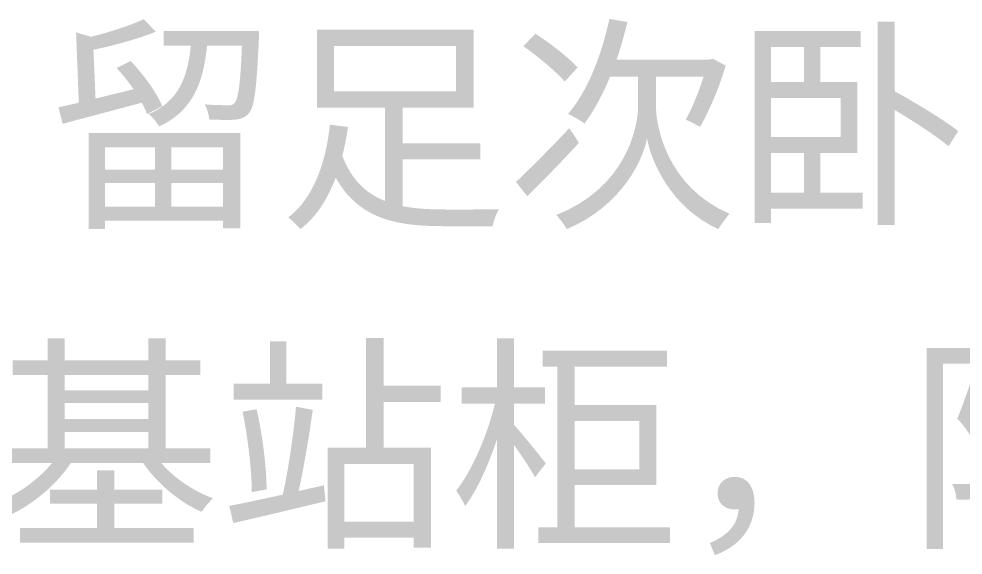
# Model space of a CAD drawing. Header units: millimetres. Extents: x -4600 to 229000, y -4300 to 19460.
# Drawn here: x 100995 to 102176, y 12164 to 12835 of the extents above; entities that cross this region are included whole.
import ezdxf

# ---------------------------------------------------------------- set-up
doc = ezdxf.new("R2010")
doc.units = ezdxf.units.MM
doc.header["$LTSCALE"] = 100
doc.layers.add('A-NOTE', color=7, linetype='Continuous', lineweight=18)

# ---------------------------------------------------------------- blocks, each defined once
blk = doc.blocks.new('A03_SHEET')
at = {"layer": 'A-NOTE'}
h = blk.add_hatch(color=256, dxfattribs=at)
edge = h.paths.add_edge_path()
edge.add_spline(control_points=[(21117.4, 12773.5), (21124.8, 12765.8), (21132, 12756.6), (21138.6, 12747.1)], knot_values=[0, 0, 0, 0, 1, 1, 1, 1], degree=3, periodic=0)
edge.add_line((21138.6, 12747.1), (21091, 12735.4))
edge.add_line((21091, 12735.4), (21088.4, 12796.4))
edge.add_spline(control_points=[(21088.4, 12796.4), (21115.1, 12802.1), (21144.6, 12810.2), (21166.4, 12819)], knot_values=[0, 0, 0, 0, 1, 1, 1, 1], degree=3, periodic=0)
edge.add_line((21166.4, 12819), (21151.2, 12834.8))
edge.add_spline(control_points=[(21151.2, 12834.8), (21135.7, 12827.1), (21109.6, 12818.8), (21085.3, 12812.7)], knot_values=[0, 0, 0, 0, 1, 1, 1, 1], degree=3, periodic=0)
edge.add_line((21085.3, 12812.7), (21066.7, 12818.2))
edge.add_line((21066.7, 12818.2), (21070.1, 12730.2))
edge.add_line((21070.1, 12730.2), (21044.6, 12724.5))
edge.add_line((21044.6, 12724.5), (21050, 12703.9))
edge.add_line((21050, 12703.9), (21148.9, 12730.2))
edge.add_spline(control_points=[(21148.9, 12730.2), (21151.7, 12725.1), (21154, 12720.2), (21155.5, 12715.9)], knot_values=[0, 0, 0, 0, 1, 1, 1, 1], degree=3, periodic=0)
edge.add_line((21155.5, 12715.9), (21174.4, 12725.9))
edge.add_spline(control_points=[(21174.4, 12725.9), (21167.8, 12742.5), (21150.9, 12765.8), (21134.8, 12782.4)], knot_values=[0, 0, 0, 0, 1, 1, 1, 1], degree=3, periodic=0)
edge.add_line((21134.8, 12782.4), (21117.4, 12773.5))
h = blk.add_hatch(color=256, dxfattribs=at)
edge = h.paths.add_edge_path()
edge.add_spline(control_points=[(21733.6, 12835.1), (21723.6, 12789.2), (21706.1, 12744.3), (21681.8, 12716.2)], knot_values=[0, 0, 0, 0, 1, 1, 1, 1], degree=3, periodic=0)
edge.add_spline(control_points=[(21681.8, 12716.2), (21687.5, 12713.6), (21697.8, 12707.6), (21702.4, 12704.2)], knot_values=[0, 0, 0, 0, 1, 1, 1, 1], degree=3, periodic=0)
edge.add_spline(control_points=[(21702.4, 12704.2), (21714.4, 12720.2), (21725, 12740.3), (21734.5, 12762.9)], knot_values=[0, 0, 0, 0, 1, 1, 1, 1], degree=3, periodic=0)
edge.add_line((21734.5, 12762.9), (21769.4, 12762.9))
edge.add_line((21769.4, 12762.9), (21769.4, 12726.2))
edge.add_spline(control_points=[(21769.4, 12726.2), (21769.4, 12699.3), (21754.5, 12624.2), (21667.1, 12589.8)], knot_values=[0, 0, 0, 0, 1, 1, 1, 1], degree=3, periodic=0)
edge.add_spline(control_points=[(21667.1, 12589.8), (21671.2, 12585.5), (21677.7, 12577), (21680.3, 12572.1)], knot_values=[0, 0, 0, 0, 1, 1, 1, 1], degree=3, periodic=0)
edge.add_spline(control_points=[(21680.3, 12572.1), (21749.4, 12601.3), (21775.7, 12658.9), (21780.6, 12685.8)], knot_values=[0, 0, 0, 0, 1, 1, 1, 1], degree=3, periodic=0)
edge.add_spline(control_points=[(21780.6, 12685.8), (21784.9, 12659.2), (21809.2, 12599.6), (21869.7, 12572.1)], knot_values=[0, 0, 0, 0, 1, 1, 1, 1], degree=3, periodic=0)
edge.add_spline(control_points=[(21869.7, 12572.1), (21872.9, 12577.2), (21879.4, 12586.1), (21883.7, 12591.3)], knot_values=[0, 0, 0, 0, 1, 1, 1, 1], degree=3, periodic=0)
edge.add_spline(control_points=[(21883.7, 12591.3), (21805.5, 12625.1), (21791.5, 12701), (21791.8, 12726.2)], knot_values=[0, 0, 0, 0, 1, 1, 1, 1], degree=3, periodic=0)
edge.add_line((21791.8, 12726.2), (21791.8, 12762.9))
edge.add_line((21791.8, 12762.9), (21851.4, 12762.9))
edge.add_spline(control_points=[(21851.4, 12762.9), (21845.3, 12743.7), (21836.5, 12722.5), (21829, 12709)], knot_values=[0, 0, 0, 0, 1, 1, 1, 1], degree=3, periodic=0)
edge.add_spline(control_points=[(21829, 12709), (21834.2, 12707), (21842.5, 12702.4), (21847.1, 12700.1)], knot_values=[0, 0, 0, 0, 1, 1, 1, 1], degree=3, periodic=0)
edge.add_spline(control_points=[(21847.1, 12700.1), (21857.7, 12719.3), (21871.1, 12749.1), (21878.9, 12776.6)], knot_values=[0, 0, 0, 0, 1, 1, 1, 1], degree=3, periodic=0)
edge.add_line((21878.9, 12776.6), (21863.1, 12785.2))
edge.add_line((21863.1, 12785.2), (21858.8, 12784.1))
edge.add_line((21858.8, 12784.1), (21742.5, 12784.1))
edge.add_spline(control_points=[(21742.5, 12784.1), (21747.7, 12799), (21752.2, 12815), (21756, 12831.1)], knot_values=[0, 0, 0, 0, 1, 1, 1, 1], degree=3, periodic=0)
edge.add_line((21756, 12831.1), (21733.6, 12835.1))
h = blk.add_hatch(color=256, dxfattribs=at)
edge = h.paths.add_edge_path()
edge.add_line((22069.1, 12831.6), (22069.1, 12577.2))
edge.add_line((22069.1, 12577.2), (22090.3, 12577.2))
edge.add_line((22090.3, 12577.2), (22090.3, 12721.1))
edge.add_spline(control_points=[(22090.3, 12721.1), (22115.5, 12706.2), (22142.7, 12688.1), (22157.6, 12675.8)], knot_values=[0, 0, 0, 0, 1, 1, 1, 1], degree=3, periodic=0)
edge.add_line((22157.6, 12675.8), (22169.7, 12694.7))
edge.add_spline(control_points=[(22169.7, 12694.7), (22152.2, 12708.5), (22117.8, 12729.4), (22090.3, 12744.5)], knot_values=[0, 0, 0, 0, 1, 1, 1, 1], degree=3, periodic=0)
edge.add_line((22090.3, 12744.5), (22090.3, 12831.6))
edge.add_line((22090.3, 12831.6), (22069.1, 12831.6))
h = blk.add_hatch(color=256, dxfattribs=at)
edge = h.paths.add_edge_path()
edge.add_line((21176.4, 12819.9), (21176.4, 12801.6))
edge.add_line((21176.4, 12801.6), (21210.2, 12801.6))
edge.add_spline(control_points=[(21210.2, 12801.6), (21206.2, 12762.6), (21195.6, 12732.5), (21157.5, 12715.9)], knot_values=[0, 0, 0, 0, 1, 1, 1, 1], degree=3, periodic=0)
edge.add_spline(control_points=[(21157.5, 12715.9), (21162.1, 12712.5), (21167.8, 12705.3), (21170.4, 12700.4)], knot_values=[0, 0, 0, 0, 1, 1, 1, 1], degree=3, periodic=0)
edge.add_spline(control_points=[(21170.4, 12700.4), (21213.3, 12720.5), (21225.7, 12755.4), (21230.5, 12801.6)], knot_values=[0, 0, 0, 0, 1, 1, 1, 1], degree=3, periodic=0)
edge.add_line((21230.5, 12801.6), (21274.1, 12801.6))
edge.add_spline(control_points=[(21274.1, 12801.6), (21272.1, 12753.1), (21269.5, 12734.8), (21264.9, 12729.9)], knot_values=[0, 0, 0, 0, 1, 1, 1, 1], degree=3, periodic=0)
edge.add_spline(control_points=[(21264.9, 12729.9), (21262.9, 12727.4), (21260.3, 12726.8), (21256, 12727.1)], knot_values=[0, 0, 0, 0, 1, 1, 1, 1], degree=3, periodic=0)
edge.add_spline(control_points=[(21256, 12727.1), (21251.4, 12727.1), (21240, 12727.1), (21227.4, 12728.2)], knot_values=[0, 0, 0, 0, 1, 1, 1, 1], degree=3, periodic=0)
edge.add_spline(control_points=[(21227.4, 12728.2), (21230.5, 12723.1), (21232.8, 12715.3), (21233.1, 12709.3)], knot_values=[0, 0, 0, 0, 1, 1, 1, 1], degree=3, periodic=0)
edge.add_spline(control_points=[(21233.1, 12709.3), (21246, 12708.7), (21258.6, 12708.5), (21265.5, 12709)], knot_values=[0, 0, 0, 0, 1, 1, 1, 1], degree=3, periodic=0)
edge.add_spline(control_points=[(21265.5, 12709), (21273.2, 12709.9), (21278.1, 12711.9), (21283, 12717.3)], knot_values=[0, 0, 0, 0, 1, 1, 1, 1], degree=3, periodic=0)
edge.add_spline(control_points=[(21283, 12717.3), (21289.8, 12725.4), (21292.4, 12748.3), (21295.3, 12810.7)], knot_values=[0, 0, 0, 0, 1, 1, 1, 1], degree=3, periodic=0)
edge.add_spline(control_points=[(21295.3, 12810.7), (21295.6, 12813.6), (21295.6, 12819.9), (21295.6, 12819.9)], knot_values=[0, 0, 0, 0, 1, 1, 1, 1], degree=3, periodic=0)
edge.add_line((21295.6, 12819.9), (21176.4, 12819.9))
h = blk.add_hatch(color=256, dxfattribs=at)
edge = h.paths.add_edge_path()
edge.add_spline(control_points=[(21384.1, 12702.7), (21379.8, 12661.2), (21366, 12612.5), (21332, 12586.7)], knot_values=[0, 0, 0, 0, 1, 1, 1, 1], degree=3, periodic=0)
edge.add_spline(control_points=[(21332, 12586.7), (21336.5, 12583.3), (21343.7, 12576.4), (21347.1, 12572.1)], knot_values=[0, 0, 0, 0, 1, 1, 1, 1], degree=3, periodic=0)
edge.add_spline(control_points=[(21347.1, 12572.1), (21367.8, 12587.8), (21381.8, 12611), (21391.3, 12636.5)], knot_values=[0, 0, 0, 0, 1, 1, 1, 1], degree=3, periodic=0)
edge.add_spline(control_points=[(21391.3, 12636.5), (21418.8, 12587), (21463.2, 12575.8), (21524.2, 12575.8)], knot_values=[0, 0, 0, 0, 1, 1, 1, 1], degree=3, periodic=0)
edge.add_line((21524.2, 12575.8), (21587.5, 12575.8))
edge.add_spline(control_points=[(21587.5, 12575.8), (21588.6, 12581.8), (21592.1, 12591.8), (21595.5, 12597)], knot_values=[0, 0, 0, 0, 1, 1, 1, 1], degree=3, periodic=0)
edge.add_spline(control_points=[(21595.5, 12597), (21582.9, 12596.7), (21534.2, 12596.4), (21525, 12596.7)], knot_values=[0, 0, 0, 0, 1, 1, 1, 1], degree=3, periodic=0)
edge.add_spline(control_points=[(21525, 12596.7), (21507, 12596.7), (21490.4, 12597.9), (21475.2, 12600.7)], knot_values=[0, 0, 0, 0, 1, 1, 1, 1], degree=3, periodic=0)
edge.add_line((21475.2, 12600.7), (21475.2, 12659.2))
edge.add_line((21475.2, 12659.2), (21572, 12659.2))
edge.add_line((21572, 12659.2), (21572, 12679.5))
edge.add_line((21572, 12679.5), (21475.2, 12679.5))
edge.add_line((21475.2, 12679.5), (21475.2, 12724.2))
edge.add_line((21475.2, 12724.2), (21564, 12724.2))
edge.add_line((21564, 12724.2), (21564, 12821.6))
edge.add_line((21564, 12821.6), (21367.8, 12821.6))
edge.add_line((21367.8, 12821.6), (21367.8, 12724.2))
edge.add_line((21367.8, 12724.2), (21453.1, 12724.2))
edge.add_line((21453.1, 12724.2), (21453.1, 12607.3))
edge.add_spline(control_points=[(21453.1, 12607.3), (21429.4, 12616.5), (21411, 12633.7), (21399.6, 12663.8)], knot_values=[0, 0, 0, 0, 1, 1, 1, 1], degree=3, periodic=0)
edge.add_spline(control_points=[(21399.6, 12663.8), (21402.7, 12675.8), (21405, 12688.1), (21406.7, 12699.9)], knot_values=[0, 0, 0, 0, 1, 1, 1, 1], degree=3, periodic=0)
edge.add_line((21406.7, 12699.9), (21384.1, 12702.7))
h.paths.add_polyline_path([(21389, 12801), (21541.7, 12801), (21541.7, 12744.5), (21389, 12744.5), (21389, 12801)], flags=0)
h = blk.add_hatch(color=256, dxfattribs=at)
edge = h.paths.add_edge_path()
edge.add_spline(control_points=[(21625.9, 12801), (21644.2, 12788.1), (21666.9, 12769.2), (21677.7, 12756.6)], knot_values=[0, 0, 0, 0, 1, 1, 1, 1], degree=3, periodic=0)
edge.add_line((21677.7, 12756.6), (21693.8, 12774.3))
edge.add_spline(control_points=[(21693.8, 12774.3), (21682.6, 12786.7), (21659.4, 12804.7), (21641.1, 12816.5)], knot_values=[0, 0, 0, 0, 1, 1, 1, 1], degree=3, periodic=0)
edge.add_line((21641.1, 12816.5), (21625.9, 12801))
h = blk.add_hatch(color=256, dxfattribs=at)
h.paths.add_polyline_path([(21915, 12819.9), (21915, 12579.8), (21935.6, 12579.8), (21935.6, 12597.9), (22050.2, 12597.9), (22050.2, 12617.9), (21997.2, 12617.9), (21997.2, 12667.5), (22043.6, 12667.5), (22043.6, 12756), (21997.2, 12756), (21997.2, 12799.8), (22047.6, 12799.8), (22047.6, 12819.9), (21915, 12819.9)])
h.paths.add_polyline_path([(21935.6, 12736), (22022.7, 12736), (22022.7, 12687.3), (21935.6, 12687.3), (21935.6, 12736)], flags=0)
h.paths.add_polyline_path([(21935.6, 12667.5), (21976.8, 12667.5), (21976.8, 12617.9), (21935.6, 12617.9), (21935.6, 12667.5)], flags=0)
h.paths.add_polyline_path([(21935.6, 12756), (21935.6, 12799.8), (21976.8, 12799.8), (21976.8, 12756), (21935.6, 12756)], flags=0)
h = blk.add_hatch(color=256, dxfattribs=at)
h.paths.add_polyline_path([(21082.4, 12692.4), (21082.4, 12572.1), (21103, 12572.1), (21103, 12582.7), (21250.6, 12582.7), (21250.6, 12573.2), (21272.1, 12573.2), (21272.1, 12692.4), (21082.4, 12692.4)])
h.paths.add_polyline_path([(21250.6, 12629.7), (21250.6, 12600.4), (21185.8, 12600.4), (21185.8, 12629.7), (21250.6, 12629.7)], flags=0)
h.paths.add_polyline_path([(21250.6, 12646.6), (21185.8, 12646.6), (21185.8, 12674.6), (21250.6, 12674.6), (21250.6, 12646.6)], flags=0)
h.paths.add_polyline_path([(21103, 12629.7), (21165.2, 12629.7), (21165.2, 12600.4), (21103, 12600.4), (21103, 12629.7)], flags=0)
h.paths.add_polyline_path([(21103, 12646.6), (21103, 12674.6), (21165.2, 12674.6), (21165.2, 12646.6), (21103, 12646.6)], flags=0)
h = blk.add_hatch(color=256, dxfattribs=at)
edge = h.paths.add_edge_path()
edge.add_line((21616.7, 12631.1), (21630.8, 12613.3))
edge.add_spline(control_points=[(21630.8, 12613.3), (21650, 12632), (21674.3, 12656.9), (21695.5, 12680.1)], knot_values=[0, 0, 0, 0, 1, 1, 1, 1], degree=3, periodic=0)
edge.add_line((21695.5, 12680.1), (21683.5, 12698.4))
edge.add_spline(control_points=[(21683.5, 12698.4), (21659.4, 12672.9), (21633.3, 12646.9), (21616.7, 12631.1)], knot_values=[0, 0, 0, 0, 1, 1, 1, 1], degree=3, periodic=0)
h = blk.add_hatch(color=256, dxfattribs=at)
edge = h.paths.add_edge_path()
edge.add_line((21156.9, 12435.4), (21156.9, 12407.9))
edge.add_line((21156.9, 12407.9), (21052.6, 12407.9))
edge.add_line((21052.6, 12407.9), (21052.6, 12435.7))
edge.add_line((21052.6, 12435.7), (21031.1, 12435.7))
edge.add_line((21031.1, 12435.7), (21031.1, 12407.9))
edge.add_line((21031.1, 12407.9), (20987.3, 12407.9))
edge.add_line((20987.3, 12407.9), (20987.3, 12389.8))
edge.add_line((20987.3, 12389.8), (21031.1, 12389.8))
edge.add_line((21031.1, 12389.8), (21031.1, 12297.9))
edge.add_line((21031.1, 12297.9), (20974.1, 12297.9))
edge.add_line((20974.1, 12297.9), (20974.1, 12279.5))
edge.add_line((20974.1, 12279.5), (21036.6, 12279.5))
edge.add_spline(control_points=[(21036.6, 12279.5), (21020, 12259.2), (20994.7, 12241.1), (20971.3, 12231.7)], knot_values=[0, 0, 0, 0, 1, 1, 1, 1], degree=3, periodic=0)
edge.add_spline(control_points=[(20971.3, 12231.7), (20975.8, 12227.7), (20982.1, 12220.2), (20985.3, 12215.1)], knot_values=[0, 0, 0, 0, 1, 1, 1, 1], degree=3, periodic=0)
edge.add_spline(control_points=[(20985.3, 12215.1), (21013.1, 12228.2), (21042.3, 12252.6), (21060.1, 12279.5)], knot_values=[0, 0, 0, 0, 1, 1, 1, 1], degree=3, periodic=0)
edge.add_line((21060.1, 12279.5), (21150.6, 12279.5))
edge.add_spline(control_points=[(21150.6, 12279.5), (21168.1, 12254), (21196.2, 12230.2), (21223.7, 12218.5)], knot_values=[0, 0, 0, 0, 1, 1, 1, 1], degree=3, periodic=0)
edge.add_spline(control_points=[(21223.7, 12218.5), (21227.1, 12223.6), (21233.4, 12231.4), (21238, 12235.4)], knot_values=[0, 0, 0, 0, 1, 1, 1, 1], degree=3, periodic=0)
edge.add_spline(control_points=[(21238, 12235.4), (21213.9, 12244), (21189.6, 12260.6), (21173.2, 12279.5)], knot_values=[0, 0, 0, 0, 1, 1, 1, 1], degree=3, periodic=0)
edge.add_line((21173.2, 12279.5), (21234.5, 12279.5))
edge.add_line((21234.5, 12279.5), (21234.5, 12297.9))
edge.add_line((21234.5, 12297.9), (21178.7, 12297.9))
edge.add_line((21178.7, 12297.9), (21178.7, 12389.8))
edge.add_line((21178.7, 12389.8), (21221.9, 12389.8))
edge.add_line((21221.9, 12389.8), (21221.9, 12407.9))
edge.add_line((21221.9, 12407.9), (21178.7, 12407.9))
edge.add_line((21178.7, 12407.9), (21178.7, 12435.4))
edge.add_line((21178.7, 12435.4), (21156.9, 12435.4))
h.paths.add_polyline_path([(21092.7, 12270.3), (21092.7, 12246.3), (21034, 12246.3), (21034, 12228.5), (21092.7, 12228.5), (21092.7, 12198.2), (20996.5, 12198.2), (20996.5, 12179.8), (21213.6, 12179.8), (21213.6, 12198.2), (21114.5, 12198.2), (21114.5, 12228.5), (21174.7, 12228.5), (21174.7, 12246.3), (21114.5, 12246.3), (21114.5, 12270.3), (21092.7, 12270.3)], flags=0)
h.paths.add_polyline_path([(21052.6, 12318.2), (21156.9, 12318.2), (21156.9, 12297.9), (21052.6, 12297.9), (21052.6, 12318.2)], flags=0)
h.paths.add_polyline_path([(21052.6, 12354.6), (21156.9, 12354.6), (21156.9, 12334.5), (21052.6, 12334.5), (21052.6, 12354.6)], flags=0)
h.paths.add_polyline_path([(21052.6, 12389.8), (21156.9, 12389.8), (21156.9, 12370.6), (21052.6, 12370.6), (21052.6, 12389.8)], flags=0)
h = blk.add_hatch(color=256, dxfattribs=at)
h.paths.add_polyline_path([(21381.2, 12298.7), (21381.2, 12172.4), (21402.1, 12172.4), (21402.1, 12186.1), (21488.7, 12186.1), (21488.7, 12173.5), (21510.4, 12173.5), (21510.4, 12298.7), (21451.4, 12298.7), (21451.4, 12355.7), (21522.5, 12355.7), (21522.5, 12376.4), (21451.4, 12376.4), (21451.4, 12435.9), (21429.4, 12435.9), (21429.4, 12298.7), (21381.2, 12298.7)])
h.paths.add_polyline_path([(21402.1, 12206.2), (21402.1, 12278.4), (21488.7, 12278.4), (21488.7, 12206.2), (21402.1, 12206.2)], flags=0)
h = blk.add_hatch(color=256, dxfattribs=at)
edge = h.paths.add_edge_path()
edge.add_line((21593.2, 12435.7), (21593.2, 12374.3))
edge.add_line((21593.2, 12374.3), (21548.8, 12374.3))
edge.add_line((21548.8, 12374.3), (21548.8, 12353.7))
edge.add_line((21548.8, 12353.7), (21590.4, 12353.7))
edge.add_spline(control_points=[(21590.4, 12353.7), (21580.9, 12314.2), (21561.4, 12269.2), (21542, 12245.1)], knot_values=[0, 0, 0, 0, 1, 1, 1, 1], degree=3, periodic=0)
edge.add_spline(control_points=[(21542, 12245.1), (21545.4, 12240), (21550.8, 12231.4), (21553.1, 12225.7)], knot_values=[0, 0, 0, 0, 1, 1, 1, 1], degree=3, periodic=0)
edge.add_spline(control_points=[(21553.1, 12225.7), (21568, 12245.1), (21582.3, 12277.2), (21593.2, 12309.9)], knot_values=[0, 0, 0, 0, 1, 1, 1, 1], degree=3, periodic=0)
edge.add_line((21593.2, 12309.9), (21593.2, 12172.4))
edge.add_line((21593.2, 12172.4), (21614.1, 12172.4))
edge.add_line((21614.1, 12172.4), (21614.1, 12302.4))
edge.add_spline(control_points=[(21614.1, 12302.4), (21624.2, 12288.4), (21635.6, 12270.9), (21640.5, 12261.8)], knot_values=[0, 0, 0, 0, 1, 1, 1, 1], degree=3, periodic=0)
edge.add_line((21640.5, 12261.8), (21654, 12278.9))
edge.add_spline(control_points=[(21654, 12278.9), (21648.2, 12287), (21623.3, 12317.3), (21614.1, 12327.6)], knot_values=[0, 0, 0, 0, 1, 1, 1, 1], degree=3, periodic=0)
edge.add_line((21614.1, 12327.6), (21614.1, 12353.7))
edge.add_line((21614.1, 12353.7), (21653.1, 12353.7))
edge.add_line((21653.1, 12353.7), (21653.1, 12374.3))
edge.add_line((21653.1, 12374.3), (21614.1, 12374.3))
edge.add_line((21614.1, 12374.3), (21614.1, 12435.7))
edge.add_line((21614.1, 12435.7), (21593.2, 12435.7))
blk.add_hatch(color=256, dxfattribs=at).paths.add_polyline_path([(21309.3, 12431.9), (21309.3, 12378.9), (21263.8, 12378.9), (21263.8, 12358.6), (21374.4, 12358.6), (21374.4, 12378.9), (21329.7, 12378.9), (21329.7, 12431.9), (21309.3, 12431.9)])
h = blk.add_hatch(color=256, dxfattribs=at)
edge = h.paths.add_edge_path()
edge.add_line((22130.4, 12423.3), (22130.4, 12172.1))
edge.add_line((22130.4, 12172.1), (22150.8, 12172.1))
edge.add_line((22150.8, 12172.1), (22150.8, 12403.9))
edge.add_line((22150.8, 12403.9), (22192.9, 12403.9))
edge.add_spline(control_points=[(22192.9, 12403.9), (22186.3, 12383.5), (22177.4, 12356.6), (22168.5, 12335.1)], knot_values=[0, 0, 0, 0, 1, 1, 1, 1], degree=3, periodic=0)
edge.add_spline(control_points=[(22168.5, 12335.1), (22190.3, 12311.9), (22195.7, 12292.1), (22195.7, 12276.1), (22195.7, 12267.2), (22194, 12259.2), (22189.7, 12256)], knot_values=[0, 0, 0, 0, 1, 1, 1, 2, 2, 2, 2], degree=3, periodic=0)
edge.add_spline(control_points=[(22189.7, 12256), (22186.8, 12254.3), (22183.7, 12253.2), (22180, 12253.2), (22174.8, 12253.2), (22168.8, 12253.2), (22161.9, 12253.4)], knot_values=[0, 0, 0, 0, 1, 1, 1, 2, 2, 2, 2], degree=3, periodic=0)
edge.add_spline(control_points=[(22161.9, 12253.4), (22165.4, 12248), (22167.1, 12239.7), (22167.4, 12234)], knot_values=[0, 0, 0, 0, 1, 1, 1, 1], degree=3, periodic=0)
edge.add_spline(control_points=[(22167.4, 12234), (22174.2, 12233.7), (22182, 12233.7), (22188.3, 12234.2)], knot_values=[0, 0, 0, 0, 1, 1, 1, 1], degree=3, periodic=0)
edge.add_spline(control_points=[(22188.3, 12234.2), (22194, 12235.1), (22199.5, 12236.8), (22203.8, 12240)], knot_values=[0, 0, 0, 0, 1, 1, 1, 1], degree=3, periodic=0)
edge.add_spline(control_points=[(22203.8, 12240), (22212.1, 12245.7), (22215.5, 12258), (22215.5, 12273.8), (22215.5, 12292.1), (22210.6, 12313), (22188.3, 12337.7)], knot_values=[0, 0, 0, 0, 1, 1, 1, 2, 2, 2, 2], degree=3, periodic=0)
edge.add_spline(control_points=[(22188.3, 12337.7), (22198.6, 12361.2), (22210.1, 12391.2), (22218.9, 12415.6)], knot_values=[0, 0, 0, 0, 1, 1, 1, 1], degree=3, periodic=0)
edge.add_line((22218.9, 12415.6), (22204.3, 12424.5))
edge.add_line((22204.3, 12424.5), (22200.9, 12423.3))
edge.add_line((22200.9, 12423.3), (22130.4, 12423.3))
h = blk.add_hatch(color=256, dxfattribs=at)
h.paths.add_polyline_path([(21644.8, 12199.3), (21644.8, 12179.5), (21809.2, 12179.5), (21809.2, 12199.3), (21690.1, 12199.3), (21690.1, 12252), (21792.1, 12252), (21792.1, 12352), (21690.1, 12352), (21690.1, 12400.1), (21805.5, 12400.1), (21805.5, 12419.9), (21650, 12419.9), (21650, 12400.1), (21668.6, 12400.1), (21668.6, 12199.3), (21644.8, 12199.3)])
h.paths.add_polyline_path([(21690.1, 12332.2), (21771.1, 12332.2), (21771.1, 12271.8), (21690.1, 12271.8), (21690.1, 12332.2)], flags=0)
h = blk.add_hatch(color=256, dxfattribs=at)
edge = h.paths.add_edge_path()
edge.add_spline(control_points=[(21341.7, 12350), (21338.8, 12316.5), (21331.7, 12268.6), (21325.1, 12240)], knot_values=[0, 0, 0, 0, 1, 1, 1, 1], degree=3, periodic=0)
edge.add_spline(control_points=[(21325.1, 12240), (21299.9, 12234.5), (21276.1, 12229.4), (21258.3, 12225.9)], knot_values=[0, 0, 0, 0, 1, 1, 1, 1], degree=3, periodic=0)
edge.add_line((21258.3, 12225.9), (21263.2, 12204.5))
edge.add_spline(control_points=[(21263.2, 12204.5), (21294.7, 12211.6), (21338, 12221.9), (21378.6, 12231.7)], knot_values=[0, 0, 0, 0, 1, 1, 1, 1], degree=3, periodic=0)
edge.add_line((21378.6, 12231.7), (21376.6, 12251.7))
edge.add_line((21376.6, 12251.7), (21345.1, 12244.6))
edge.add_spline(control_points=[(21345.1, 12244.6), (21351.1, 12272.6), (21358.3, 12313.3), (21362.6, 12346)], knot_values=[0, 0, 0, 0, 1, 1, 1, 1], degree=3, periodic=0)
edge.add_line((21362.6, 12346), (21341.7, 12350))
edge = h.paths.add_edge_path(flags=0)
edge.add_spline(control_points=[(21274.9, 12343.7), (21281.5, 12311.6), (21286.4, 12270.3), (21286.4, 12243.1)], knot_values=[0, 0, 0, 0, 1, 1, 1, 1], degree=3, periodic=0)
edge.add_line((21286.4, 12243.1), (21305, 12246.6))
edge.add_spline(control_points=[(21305, 12246.6), (21304.7, 12274.1), (21299.9, 12314.8), (21292.4, 12346.8)], knot_values=[0, 0, 0, 0, 1, 1, 1, 1], degree=3, periodic=0)
edge.add_line((21292.4, 12346.8), (21274.9, 12343.7))
h = blk.add_hatch(color=256, dxfattribs=at)
edge = h.paths.add_edge_path()
edge.add_spline(control_points=[(21865.4, 12164.3), (21895.5, 12174.9), (21915, 12198.4), (21915, 12229.4), (21915, 12249.4), (21906.4, 12262.3), (21890.6, 12262.3), (21878.9, 12262.3), (21868.8, 12255.2), (21868.8, 12241.7), (21868.8, 12228.2), (21878.6, 12221.4), (21890.3, 12221.4)], knot_values=[0, 0, 0, 0, 1, 1, 1, 2, 2, 2, 3, 3, 3, 4, 4, 4, 4], degree=3, periodic=0)
edge.add_line((21890.3, 12221.4), (21895.2, 12221.9))
edge.add_spline(control_points=[(21895.2, 12221.9), (21893.8, 12202.2), (21881.2, 12188.7), (21859.1, 12179.5)], knot_values=[0, 0, 0, 0, 1, 1, 1, 1], degree=3, periodic=0)
edge.add_line((21859.1, 12179.5), (21865.4, 12164.3))

msp = doc.modelspace()

# ---------------------------------------------------------------- block references
msp.add_blockref('A03_SHEET', (80000, 0))

doc.saveas('drawing.dxf')
